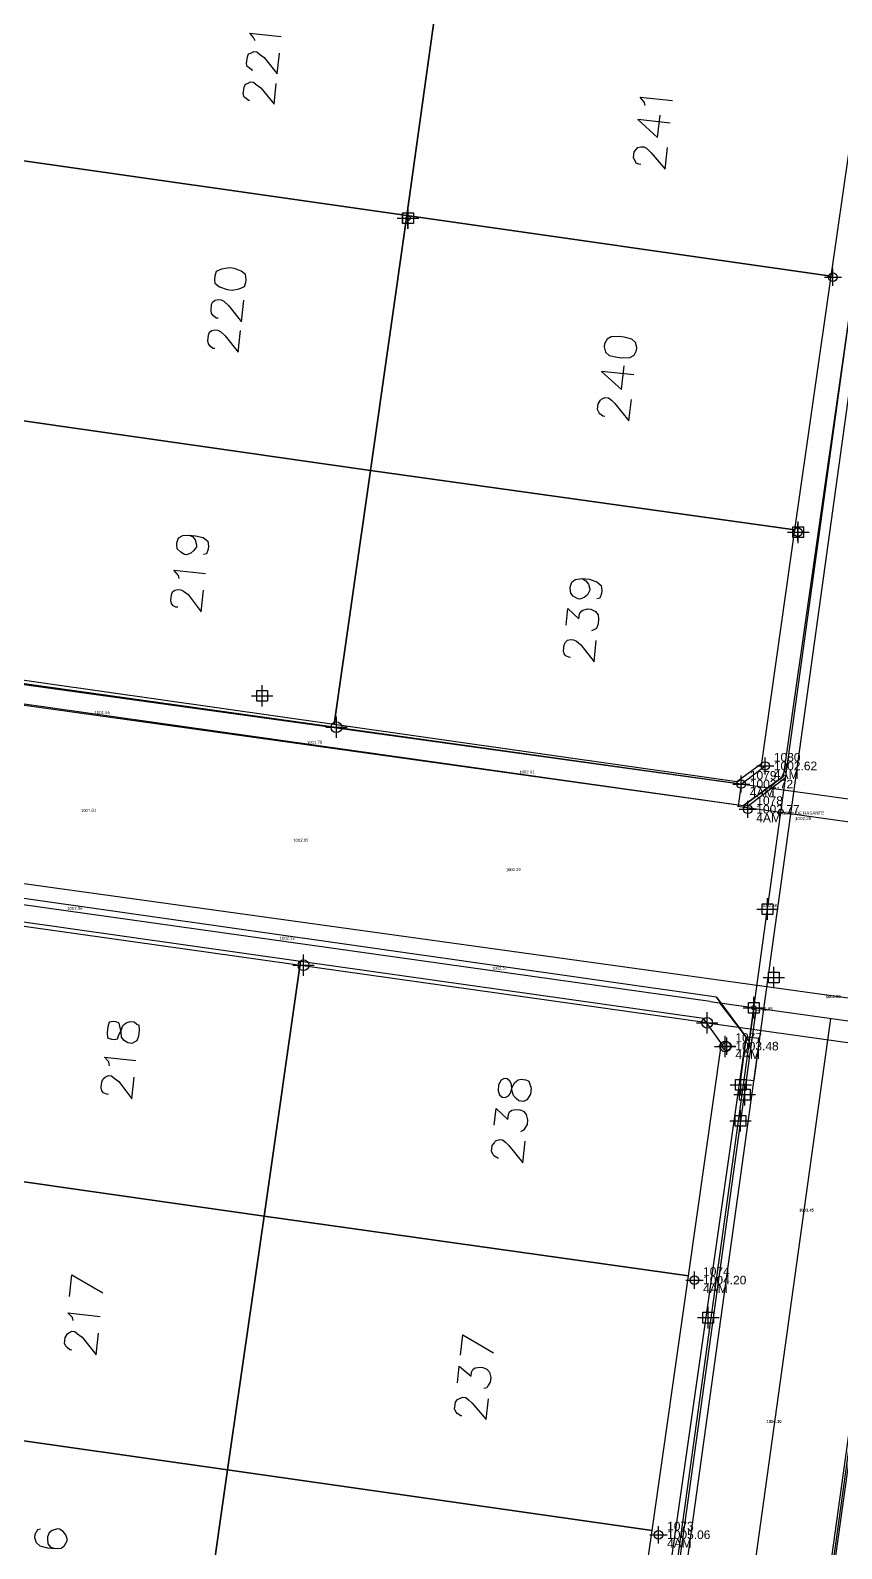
# Model space of a CAD drawing. Header units: metres. Extents: x -977055 to 805873, y -1033982 to 242021.
# Drawn here: x 959.2 to 997.1, y 916.9 to 987.7 of the extents above; entities that cross this region are included whole.
import ezdxf

# ---------------------------------------------------------------- set-up
doc = ezdxf.new("R2010")
doc.units = ezdxf.units.M
doc.header["$PDMODE"] = 32
doc.header["$PDSIZE"] = 1.5
for name, color, linetype in [('12-CONDICIONES EXISTENTES', 2, 'Continuous'), ('5ta avenida', 10, 'Continuous'), ('C-ANNO-MATC-TEXT', 150, 'Continuous'), ('C-ROAD-PROF-TEXT', 11, 'Continuous'), ('V-NODE', 1, 'Continuous')]:
    doc.layers.add(name, color=color, linetype=linetype)
doc.layers.add('PDF2_area escolar', color=7, linetype='Continuous', true_color=0x989898)
doc.layers.add('PDF_Geometry', color=7, linetype='Continuous', true_color=0x797979)
doc.layers.get('PDF2_area escolar').off()
doc.styles.add('CITY2', font='stylu.ttf', dxfattribs={"height": 0.2})
doc.styles.get("Standard").update_dxf_attribs({"font": 'arial.ttf'})
doc.dimstyles.new('COTAS2', dxfattribs={"dimtxt": 0.02, "dimasz": 0.1, "dimexe": 0.15, "dimexo": 0.08, "dimgap": 0.05, "dimtad": 1, "dimzin": 0, "dimdsep": 46, "dimtxsty": 'CITY2', "dimblk": 'ARCHTICK', "dimcen": 1, "dimdle": 0.1, "dimclrd": 1, "dimclre": 1, "dimclrt": 2, "dimadec": 0, "dimazin": 0, "dimtfac": 1, "dimtofl": 0, "dimtmove": 0, "dimatfit": 3, "dimldrblk": 'ARCHTICK', "dimfxl": 0.18, "dimtolj": 1, "dimtzin": 0, "dimarcsym": 0})

# ---------------------------------------------------------------- blocks, each defined once
blk = doc.blocks.new('base')
at = {"layer": 'PDF_Geometry', "lineweight": 25, "extrusion": (-0.000787417, 0.063364, 0.99799), "elevation": 0.026}
for points in [[(-314.355, -197.288), (-299.601, -195.681), (-292.744, -194.188), (-282.663, -192.111), (-274.476, -190.361), (-258.037, -185.154), (-248.029, -180.61), (-240.539, -177.71), (-228.643, -174.042), (-222.733, -172.714), (-217.384, -171.04), (-209.935, -169.248), (-202.16, -164.759), (-196.196, -160.284), (-195.073, -159.817), (-178.095, -157.457), (-154.298, -156.614), (-136.667, -154.611), (-124.436, -153.164), (-118.066, -151.474), (-100.79, -146.646), (-80.955, -140.967), (-73.385, -139.328), (-61.694, -135.822), (-40.504, -131.604), (-37.727, -130.872), (-17.661, -129.441), (1.311, -127.461), (21.092, -124.929), (41.006, -122.83), (47.376, -123.458), (63.592, -123.186), (81.402, -124.312), (85.639, -96.072), (88.705, -66.393), (92.811, -40.781), (97.16, -22.386), (100.596, -1.562), (102.483, 8.32), (109.691, 37.361), (117.528, 76.62), (126.217, 115.638), (131.513, 149.592), (134.682, 173.973), (136.916, 195.591), (139.956, 229.678), (141.558, 250.676), (142.614, 271.37), (143.252, 283.21), (147.066, 312.938), (152.58, 355.631), (153.554, 396.042), (150.869, 418.02), (151.777, 438.639), (150.959, 458.028), (151.777, 438.639), (150.869, 418.02), (153.554, 396.042), (152.58, 355.631), (147.066, 312.938), (143.252, 283.21), (142.614, 271.37), (141.558, 250.676), (139.956, 229.678), (136.916, 195.591), (134.682, 173.973), (131.513, 149.592), (126.217, 115.638), (117.528, 76.62), (109.691, 37.361), (102.483, 8.32), (100.596, -1.562), (97.16, -22.386), (92.811, -40.781), (88.705, -66.393), (85.639, -96.072), (81.402, -124.312), (63.592, -123.186), (47.376, -123.458), (41.006, -122.83), (21.092, -124.929), (1.311, -127.461), (-17.661, -129.441), (-37.727, -130.872), (-40.504, -131.604), (-61.694, -135.822), (-73.385, -139.328), (-80.955, -140.967), (-100.79, -146.646), (-118.066, -151.474), (-124.436, -153.164), (-136.667, -154.611), (-154.298, -156.614), (-178.095, -157.457), (-195.073, -159.817), (-196.196, -160.284), (-202.16, -164.759), (-209.935, -169.248), (-217.384, -171.04), (-222.733, -172.714), (-228.643, -174.042), (-240.539, -177.71), (-248.029, -180.61), (-258.037, -185.154), (-274.476, -190.361), (-282.663, -192.111), (-292.744, -194.188), (-299.601, -195.681), (-314.355, -197.288), (-312.178, -178.446), (-309.146, -157.898), (-306.876, -132.899), (-305.823, -118.002), (-298.643, -78.802), (-291.055, -45.077), (-282.252, -15.116), (-275.645, 10.473), (-270.319, 33.898), (-263.825, 63.164), (-258.15, 86.408), (-284.424, 123.888)], [(-120.33, -7.08), (-121.726, -5.196), (-110.823, 64.902), (-108.945, 66.252), (-70.522, 60.325), (-69.126, 58.441), (-80.029, -11.657), (-81.907, -13.007)], [(-86.623, 30.222), (-86.548, 30.074), (-86.387, 29.869), (-87.849, 30.045)], [(-86.503, 31.599), (-86.457, 31.593), (-86.331, 31.485), (-86.245, 31.429), (-86.216, 31.286), (-86.255, 30.966), (-86.317, 30.834), (-86.414, 30.8), (-86.562, 30.725), (-86.699, 30.741), (-86.825, 30.849), (-87.037, 31.014), (-87.64, 31.782), (-87.756, 30.822)], [(-86.332, 33.016), (-86.287, 33.01), (-86.161, 32.902), (-86.075, 32.846), (-86.045, 32.703), (-86.084, 32.383), (-86.146, 32.251), (-86.243, 32.217), (-86.391, 32.142), (-86.528, 32.158), (-86.655, 32.266), (-86.867, 32.431), (-87.47, 33.199), (-87.585, 32.239)], [(-104.779, 33.476), (-104.75, 33.333), (-104.549, 33.077), (-106.057, 33.259)], [(-105.93, 34.31), (-104.422, 34.129), (-105.34, 34.981), (-105.466, 33.93)], [(-104.54, 36.229), (-104.448, 36.218), (-104.317, 36.156), (-104.282, 36.059), (-104.207, 35.911), (-104.24, 35.637), (-104.348, 35.511), (-104.405, 35.425), (-104.548, 35.396), (-104.685, 35.412), (-104.816, 35.474), (-105.023, 35.685), (-105.672, 36.459), (-105.793, 35.453)], [(-84.739, 43.164), (-84.647, 43.153), (-84.521, 43.045), (-84.441, 42.943), (-84.412, 42.8), (-84.445, 42.526), (-84.507, 42.395), (-84.609, 42.314), (-84.752, 42.285), (-84.889, 42.301), (-85.021, 42.364), (-85.227, 42.574), (-85.83, 43.342), (-85.951, 42.337)], [(-84.568, 44.581), (-84.477, 44.57), (-84.35, 44.462), (-84.27, 44.36), (-84.241, 44.217), (-84.274, 43.943), (-84.336, 43.811), (-84.439, 43.731), (-84.581, 43.702), (-84.718, 43.718), (-84.85, 43.781), (-85.056, 43.991), (-85.659, 44.759), (-85.781, 43.754)], [(-104.098, 46.053), (-102.59, 45.872), (-103.507, 46.724), (-103.64, 45.627)], [(-102.708, 47.972), (-102.616, 47.961), (-102.49, 47.854), (-102.45, 47.802), (-102.375, 47.654), (-102.408, 47.38), (-102.522, 47.208), (-102.573, 47.168), (-102.721, 47.093), (-102.904, 47.115), (-103.03, 47.223), (-103.196, 47.382), (-103.839, 48.202), (-103.961, 47.196)], [(-83.242, 53.278), (-83.419, 53.346), (-83.54, 53.5), (-83.604, 53.739), (-83.593, 53.831), (-83.479, 54.003), (-83.326, 54.123), (-83.132, 54.193), (-83.04, 54.182), (-82.869, 54.068), (-82.702, 53.909), (-82.679, 53.721), (-82.69, 53.629), (-82.763, 53.406), (-82.962, 53.291), (-83.242, 53.278), (-83.562, 53.317), (-83.922, 53.407), (-84.134, 53.571), (-84.152, 53.805), (-84.136, 53.943), (-84.062, 54.166), (-83.92, 54.195)], [(-82.766, 55.308), (-82.736, 55.165), (-82.535, 54.909), (-83.998, 55.085)], [(-101.565, 55.532), (-101.737, 55.646), (-101.858, 55.799), (-101.921, 56.039), (-101.916, 56.085), (-101.797, 56.302), (-101.643, 56.423), (-101.449, 56.492), (-101.358, 56.481), (-101.141, 56.362), (-101.02, 56.209), (-101.002, 55.975), (-101.007, 55.929), (-101.081, 55.706), (-101.234, 55.585), (-101.565, 55.532), (-101.885, 55.571), (-102.24, 55.706), (-102.452, 55.871), (-102.47, 56.105), (-102.453, 56.242), (-102.38, 56.465), (-102.238, 56.494)], [(-82.697, 56.644), (-82.606, 56.633), (-82.474, 56.571), (-82.394, 56.469), (-82.365, 56.326), (-82.398, 56.052), (-82.46, 55.92), (-82.562, 55.84), (-82.705, 55.811), (-82.842, 55.827), (-82.974, 55.889), (-83.186, 56.054), (-83.783, 56.868), (-83.904, 55.862)], [(-100.792, 57.711), (-100.886, 56.934), (-101.385, 57.412), (-101.413, 57.183), (-101.521, 57.057), (-101.572, 57.017), (-101.811, 56.953), (-101.948, 56.97), (-102.166, 57.089), (-102.287, 57.242), (-102.31, 57.431), (-102.283, 57.659), (-102.209, 57.882), (-102.113, 57.917), (-101.964, 57.992)], [(-100.982, 59.218), (-100.891, 59.207), (-100.759, 59.145), (-100.679, 59.042), (-100.649, 58.9), (-100.682, 58.626), (-100.745, 58.494), (-100.847, 58.414), (-100.99, 58.384), (-101.127, 58.401), (-101.258, 58.463), (-101.47, 58.628), (-102.068, 59.442), (-102.189, 58.436)], [(-108.945, 66.252), (-110.823, 64.902)], [(-95.361, 161.299), (-95.875, 161.268), (-108.942, 77.056), (-107.591, 75.178), (-69.128, 69.199), (-67.25, 70.549), (-53.172, 161.224)], [(-107.591, 75.178), (-108.942, 77.056), (-108.659, 79.016), (-109.299, 79.093), (-109.582, 77.133), (-108.942, 77.056)], [(-79.241, 78.022), (-79.217, 77.834), (-79.01, 77.623), (-80.473, 77.8)], [(-79.172, 79.359), (-79.081, 79.348), (-78.949, 79.285), (-78.869, 79.183), (-78.84, 79.04), (-78.873, 78.766), (-78.935, 78.635), (-79.037, 78.554), (-79.186, 78.479), (-79.323, 78.496), (-79.449, 78.604), (-79.661, 78.768), (-80.258, 79.582), (-80.379, 78.577)], [(-97.15, 81.015), (-97.244, 80.238), (-97.783, 80.766), (-97.811, 80.538), (-97.873, 80.406), (-97.975, 80.326), (-98.164, 80.302), (-98.346, 80.324), (-98.524, 80.392), (-98.644, 80.545), (-98.708, 80.785), (-98.681, 81.013), (-98.567, 81.185), (-98.51, 81.271), (-98.362, 81.346)], [(-97.334, 82.567), (-97.289, 82.561), (-97.117, 82.448), (-97.076, 82.397), (-97.002, 82.249), (-97.035, 81.974), (-97.143, 81.848), (-97.199, 81.762), (-97.393, 81.693), (-97.53, 81.71), (-97.656, 81.817), (-97.823, 81.977), (-98.466, 82.796), (-98.587, 81.79)], [(-77.25, 88.772), (-77.371, 87.767), (-78.797, 88.634)], [(-77.392, 89.902), (-77.363, 89.76), (-77.156, 89.549), (-78.665, 89.731)], [(-77.318, 91.284), (-77.227, 91.273), (-77.101, 91.166), (-77.06, 91.114), (-76.986, 90.966), (-77.019, 90.692), (-77.132, 90.52), (-77.183, 90.48), (-77.331, 90.405), (-77.469, 90.422), (-77.595, 90.529), (-77.807, 90.694), (-78.45, 91.514), (-78.571, 90.508)], [(-95.439, 91.752), (-95.555, 90.792), (-96.981, 91.659)], [(-95.285, 93.032), (-95.379, 92.255), (-95.923, 92.738), (-95.945, 92.555), (-96.008, 92.423), (-96.11, 92.343), (-96.344, 92.325), (-96.481, 92.341), (-96.659, 92.409), (-96.779, 92.563), (-96.843, 92.802), (-96.815, 93.031), (-96.702, 93.202), (-96.645, 93.288), (-96.503, 93.318)], [(-95.469, 94.584), (-95.423, 94.579), (-95.252, 94.465), (-95.211, 94.414), (-95.136, 94.266), (-95.175, 93.946), (-95.283, 93.82), (-95.334, 93.78), (-95.528, 93.71), (-95.665, 93.727), (-95.791, 93.835), (-95.958, 93.994), (-96.606, 94.768), (-96.722, 93.808)], [(-75.756, 99.629), (-75.614, 99.658), (-75.495, 99.875), (-75.478, 100.012), (-75.542, 100.252), (-75.709, 100.411), (-76.069, 100.501), (-76.434, 100.545), (-76.714, 100.532), (-76.868, 100.412), (-76.987, 100.194), (-76.998, 100.103), (-76.928, 99.909), (-76.808, 99.755), (-76.636, 99.642), (-76.545, 99.631), (-76.305, 99.695), (-76.151, 99.815), (-76.084, 99.993), (-76.073, 100.084), (-76.091, 100.318), (-76.211, 100.472), (-76.434, 100.545)]]:
    blk.add_lwpolyline(points, dxfattribs=at)
for points in [[(-93.603, 38.482), (-95.401, 26.643), (-75.646, 23.567), (-73.803, 35.401)], [(-113.358, 41.558), (-115.206, 29.678), (-95.401, 26.643), (-93.603, 38.482)], [(-91.755, 50.362), (-93.603, 38.482), (-73.803, 35.401), (-72, 47.287)], [(-111.514, 53.392), (-113.358, 41.558), (-93.603, 38.482), (-91.755, 50.362)], [(-84.588, 41.338), (-84.611, 41.526), (-84.823, 41.691), (-85.178, 41.826), (-85.407, 41.854), (-85.738, 41.801), (-85.983, 41.691), (-86.05, 41.514), (-86.067, 41.377), (-86.049, 41.143), (-85.837, 40.978), (-85.528, 40.848), (-85.299, 40.821), (-84.923, 40.868), (-84.678, 40.978), (-84.604, 41.201)], [(-102.728, 44.729), (-102.791, 44.968), (-102.958, 45.128), (-103.318, 45.217), (-103.546, 45.245), (-103.918, 45.243), (-104.117, 45.128), (-104.236, 44.911), (-104.252, 44.773), (-104.189, 44.534), (-104.022, 44.375), (-103.662, 44.285), (-103.434, 44.257), (-103.062, 44.259), (-102.863, 44.374), (-102.744, 44.592)], [(-89.911, 62.197), (-91.755, 50.362), (-72, 47.287), (-70.273, 58.161), (-71.111, 59.283)], [(-109.833, 64.272), (-111.514, 53.392), (-91.755, 50.362), (-89.911, 62.197), (-108.666, 65.106)], [(-86.359, 85.14), (-88.208, 73.26), (-69.407, 70.346), (-68.286, 71.184), (-66.604, 82.064)], [(-106.119, 88.17), (-107.795, 77.335), (-106.962, 76.168), (-88.208, 73.26), (-86.359, 85.14)], [(-79.148, 76.481), (-79.166, 76.715), (-79.344, 76.783), (-79.481, 76.799), (-79.623, 76.77), (-79.686, 76.638), (-79.816, 76.329), (-79.883, 76.152), (-80.037, 76.031), (-80.231, 75.962), (-80.414, 75.984), (-80.54, 76.092), (-80.626, 76.149), (-80.644, 76.383), (-80.611, 76.657), (-80.538, 76.88), (-80.441, 76.915), (-80.292, 76.99), (-80.11, 76.968), (-79.938, 76.854), (-79.817, 76.7), (-79.799, 76.466), (-79.741, 76.181), (-79.711, 76.039), (-79.58, 75.976), (-79.443, 75.96), (-79.254, 75.983), (-79.181, 76.207)], [(-97.343, 79.415), (-97.412, 79.609), (-97.539, 79.717), (-97.676, 79.733), (-97.824, 79.658), (-97.932, 79.532), (-98.01, 79.263), (-98.129, 79.046), (-98.283, 78.925), (-98.426, 78.896), (-98.654, 78.924), (-98.786, 78.986), (-98.821, 79.083), (-98.884, 79.322), (-98.851, 79.597), (-98.738, 79.768), (-98.681, 79.854), (-98.533, 79.929), (-98.305, 79.902), (-98.178, 79.794), (-98.058, 79.64), (-97.994, 79.4), (-97.981, 79.121), (-97.906, 78.973), (-97.78, 78.865), (-97.643, 78.848), (-97.495, 78.923), (-97.376, 79.141)], [(-84.516, 96.974), (-86.359, 85.14), (-66.604, 82.064), (-64.761, 93.899)], [(-104.27, 100.05), (-106.119, 88.17), (-86.359, 85.14), (-84.516, 96.974)], [(-82.667, 108.854), (-84.516, 96.974), (-64.761, 93.899), (-62.913, 105.779)], [(-102.427, 111.884), (-104.27, 100.05), (-84.516, 96.974), (-82.667, 108.854)]]:
    blk.add_lwpolyline(points, close=True, dxfattribs=at)
blk = doc.blocks.new('*U3053')
at = {"color": 0, "linetype": 'ByBlock', "lineweight": -2, "transparency": 16777216}
for p, q in [((-1, 0), (1, 0)), ((0, -1), (0, 1))]:
    blk.add_line(p, q, dxfattribs=at)
blk.add_circle((0, 0), 0.5, dxfattribs=at)
blk = doc.blocks.new('*U3143', base_point=(973.521, 955.245, 1002.46))
at = {"layer": 'V-NODE', "color": 90, "lineweight": -2, "xscale": 0.5, "yscale": 0.5, "zscale": 0.5}
blk.add_blockref('*U3053', (973.521, 955.245, 1002.46), dxfattribs=at)
blk = doc.blocks.new('*U3146', base_point=(971.983, 944.147, 1003.073))
at = {"layer": 'V-NODE', "color": 90, "lineweight": -2, "xscale": 0.5, "yscale": 0.5, "zscale": 0.5}
blk.add_blockref('*U3053', (971.983, 944.147, 1003.073), dxfattribs=at)
blk = doc.blocks.new('*U3149', base_point=(991.654, 940.36, 1003.484))
at = {"layer": 'V-NODE', "color": 90, "lineweight": -2, "xscale": 0.5, "yscale": 0.5, "zscale": 0.5}
blk.add_blockref('*U3053', (991.654, 940.36, 1003.484), dxfattribs=at)
blk = doc.blocks.new('*U3152', base_point=(990.813, 941.465, 1003.431))
at = {"layer": 'V-NODE', "color": 90, "lineweight": -2, "xscale": 0.5, "yscale": 0.5, "zscale": 0.5}
blk.add_blockref('*U3053', (990.813, 941.465, 1003.431), dxfattribs=at)
blk = doc.blocks.new('*U4082')
at = {"color": 0, "linetype": 'ByBlock', "lineweight": -2, "transparency": 16777216}
for p, q in [((-1, 0), (1, 0)), ((0, -1), (0, 1))]:
    blk.add_line(p, q, dxfattribs=at)
blk.add_lwpolyline([(-0.5, -0.5), (-0.5, 0.5), (0.5, 0.5), (0.5, -0.5)], close=True, dxfattribs=at)
blk = doc.blocks.new('*U4378')
at = {"color": 0, "linetype": 'ByBlock', "lineweight": -2, "transparency": 16777216}
for p, q in [((-1, 0), (1, 0)), ((0, -1), (0, 1))]:
    blk.add_line(p, q, dxfattribs=at)
blk.add_circle((0, 0), 0.5, dxfattribs=at)
blk = doc.blocks.new('*U4456', base_point=(976.867, 978.986, 1001.021))
at = {"layer": 'V-NODE', "lineweight": -2, "xscale": 0.2, "yscale": 0.2, "zscale": 0.2}
blk.add_blockref('*U4378', (976.867, 978.986, 1001.021), dxfattribs=at)
blk = doc.blocks.new('_ArchTick')
at = {"color": 0, "linetype": 'ByBlock', "const_width": 0.15}
blk.add_lwpolyline([(-0.5, -0.5), (0.5, 0.5)], dxfattribs=at)
blk = doc.blocks.new('*D5456')
at = {"color": 1, "linetype": 'Continuous', "lineweight": -2, "transparency": 16777216}
for p, q in [((823.034, 976.089), (1046.132, 945.156)), ((821.77, 966.976), (1044.869, 936.043))]:
    blk.add_line(p, q, dxfattribs=at)
at = {"color": 1, "lineweight": -2, "transparency": 16777216}
blk.add_line((1045.997, 945.276), (1044.706, 935.965), dxfattribs=at)
at = {"layer": 'Defpoints', "color": 0, "transparency": 16777216}
for p in [(822.955, 976.1, 1001.655), (821.691, 966.987, 1001.655), (1044.72, 936.064)]:
    blk.add_point(p, dxfattribs=at)
at = {"color": 1, "lineweight": -2, "transparency": 16777216, "xscale": 0.1, "yscale": 0.1, "zscale": 0.1}
for p, rotation in [((1045.984, 945.177), 82.1062066754318), ((1044.72, 936.064), 262.1062066754318)]:
    blk.add_blockref('_ArchTick', p, dxfattribs=dict(at, rotation=rotation))
at = {"color": 2, "transparency": 16777216, "insert": (1045.199, 940.642), "char_height": 0.2, "attachment_point": 5, "rotation": 82.10621, "style": 'CITY2'}
blk.add_mtext('\\A1;9.20', dxfattribs=at)

msp = doc.modelspace()

# ---------------------------------------------------------------- linework, layer by layer
at = {"color": 1, "elevation": 2006.05387}
msp.add_lwpolyline([(988.70081, 858.6933), (1028.93284, 1145.88834), (1021.4813, 1144.57148), (981.77572, 857.94163), (988.70081, 858.6933)], dxfattribs=at)
at = {"layer": '12-CONDICIONES EXISTENTES', "color": 1}
for points, elevation in [([(994.52229, 953.30755), (1004.25949, 1023.62549), (1006.75019, 1041.33554), (1020.87063, 1142.90279)], 2001.659), ([(992.401, 952.597), (943.63, 959.409)], 2001.763), ([(992.26254, 951.60663), (943.49167, 958.41861)], 2001.763), ([(992.401, 952.597), (993.521, 953.44)], 2001.763), ([(992.67208, 951.54943), (994.46594, 952.89962)], 2001.763), ([(992.71581, 940.23148), (994.52214, 953.30643)], 2002.5505), ([(992.401, 952.597), (992.25636, 951.56241)], 2001.763), ([(992.22528, 951.56676), (1041.00028, 944.74776)], 1003.431), ([(990.95192, 942.4553), (942.21039, 949.31624)], 1003.431), ([(990.813, 941.465), (942.071, 948.326)], 1003.431), ([(990.95146, 942.45537), (1040.13744, 935.57891)], 1003.431), ([(991.3932, 942.39316), (992.76771, 940.60718)], 2001.763), ([(981.25103, 857.38873), (993.00635, 942.16402)], 2010.087), ([(981.35008, 857.375), (993.10541, 942.15028)], 2010.087), ([(984.81691, 856.89427), (996.57224, 941.66955)], 2010.087), ([(987.35291, 848.97269), (1000.13812, 941.17509)], 2010.087), ([(988.28374, 856.41355), (1000.03906, 941.18883)], 2010.087), ([(990.813, 941.465), (1039.588, 934.646)], 1003.431)]:
    msp.add_lwpolyline(points, dxfattribs=dict(at, elevation=elevation))
for centre in [(994.24898, 951.32918, 2001.763), (992.98409, 942.16925, 1003.431)]:
    msp.add_circle(centre, 0.1, dxfattribs=at)
at = {"layer": '5ta avenida', "color": 0, "linetype": 'ByBlock', "lineweight": -2, "transparency": 16777216}
for p, q in [((996.275, 976.228, 2000.367), (997.075, 976.228, 2000.367)), ((996.675, 975.828, 2000.367), (996.675, 976.628, 2000.367)), ((994.642, 964.342, 2000.958), (995.442, 964.342, 2000.958)), ((995.042, 963.942, 2000.958), (995.042, 964.742, 2000.958)), ((993.521, 953.04, 2001.659), (993.521, 953.84, 2001.659)), ((992.401, 952.197, 2001.763), (992.401, 952.997, 2001.763)), ((993.121, 953.44, 2001.659), (993.921, 953.44, 2001.659)), ((992.001, 952.597, 2001.763), (992.801, 952.597, 2001.763)), ((992.702, 951.018, 2001.807), (992.702, 951.818, 2001.807)), ((992.302, 951.418, 2001.807), (993.102, 951.418, 2001.807)), ((991.326, 940.374, 2002.514), (992.126, 940.374, 2002.514)), ((991.726, 939.974, 2002.514), (991.726, 940.774, 2002.514)), ((990.219, 929.064, 2003.234), (990.219, 929.864, 2003.234)), ((989.819, 929.464, 2003.234), (990.619, 929.464, 2003.234)), ((988.142, 917.592, 2004.095), (988.942, 917.592, 2004.095)), ((988.542, 917.192, 2004.095), (988.542, 917.992, 2004.095))]:
    msp.add_line(p, q, dxfattribs=at)
for centre in [(996.675, 976.228, 2000.367), (995.042, 964.342, 2000.958), (993.521, 953.44, 2001.659), (992.401, 952.597, 2001.763), (992.702, 951.418, 2001.807), (991.726, 940.374, 2002.514), (990.219, 929.464, 2003.234), (988.542, 917.592, 2004.095)]:
    msp.add_circle(centre, 0.2, dxfattribs=at)

# ---------------------------------------------------------------- block references
at = {"layer": 'C-ANNO-MATC-TEXT', "lineweight": -2, "xscale": 0.5, "yscale": 0.5, "zscale": 0.5}
for p in [(976.859, 978.984, 1001.019), (976.866, 978.988, 1001.03), (976.867, 978.986, 1001.019), (995.058, 964.339, 1001.935), (995.06, 964.336, 1001.932), (970.057, 956.715, 1002.353), (993.619, 946.769, 1002.578), (993.619, 946.769, 1002.578), (993.923, 943.572, 1001.115), (992.984, 942.169, 1002.878), (992.382, 938.574, 1003.271), (992.561, 938.115, 1003.391), (992.361, 936.898, 1003.43), (990.863, 927.717, 1003.972), (990.863, 927.717, 1003.972)]:
    msp.add_blockref('*U4082', p, dxfattribs=at)
at = {"layer": 'PDF2_area escolar'}
msp.add_blockref('base', (882.736, 1016.336, 999.038), dxfattribs=at)
at = {"layer": 'V-NODE'}
for name, p in [('*U4456', (976.867, 978.986, 1001.019)), ('*U3143', (973.521, 955.245, 1002.46)), ('*U3146', (971.983, 944.147, 1003.073)), ('*U3152', (990.813, 941.465, 1003.431)), ('*U3149', (991.654, 940.36, 1003.484))]:
    msp.add_blockref(name, p, dxfattribs=at)

# ---------------------------------------------------------------- texts
at = {"layer": '5ta avenida', "linetype": 'ByBlock', "char_height": 0.4}
for s, insert, attachment_point in [('{\\C2;1080}', (993.921, 953.64, 2001.659), 7), ('{\\C2;1002.62}', (993.921, 953.44, 2001.659), 4), ('{\\C2;1079}', (992.801, 952.797, 2001.763), 7), ('{\\C2;4AM}', (993.921, 953.24, 2001.659), 1), ('{\\C2;4AM}', (992.801, 952.397, 2001.763), 1), ('{\\C2;1002.72}', (992.801, 952.597, 2001.763), 4), ('{\\C2;1078}', (993.102, 951.618, 2001.807), 7), ('{\\C2;1002.77}', (993.102, 951.418, 2001.807), 4), ('{\\C2;4AM}', (993.102, 951.218, 2001.807), 1), ('{\\C2;1077}', (992.126, 940.574, 2002.514), 7), ('{\\C2;4AM}', (992.126, 940.174, 2002.514), 1), ('{\\C2;1003.48}', (992.126, 940.374, 2002.514), 4), ('{\\C2;1074}', (990.619, 929.664, 2003.234), 7), ('{\\C2;1004.20}', (990.619, 929.464, 2003.234), 4), ('{\\C2;4AM}', (990.619, 929.264, 2003.234), 1), ('{\\C2;1073}', (988.942, 917.792, 2004.095), 7), ('{\\C2;1005.06}', (988.942, 917.592, 2004.095), 4), ('{\\C2;4AM}', (988.942, 917.392, 2004.095), 1)]:
    msp.add_mtext(s, dxfattribs=dict(at, insert=insert, attachment_point=attachment_point))
at = {"layer": 'C-ROAD-PROF-TEXT', "color": 11, "linetype": 'Continuous', "lineweight": -3, "char_height": 0.15, "attachment_point": 8, "rotation": 0.5711077}
for s, insert in [('{\\fCalibri|b0|i0|c0|p34;\\H0.91667x;\\C256;1001.56}', (962.59585, 955.85594, 2012.86624)), ('{\\fCalibri|b0|i0|c0|p34;\\H0.91667x;\\C256;1001.78}', (972.49971, 954.47264, 2012.86624)), ('{\\fCalibri|b0|i0|c0|p34;\\H0.91667x;\\C256;1002.01}', (982.40358, 953.08934, 2012.86624)), ('{\\fCalibri|b0|i0|c0|p34;\\H0.91667x;\\C256;1001.81}', (961.95958, 951.3005, 2012.86624)), ('{\\C2;COTA DE RASANTE \\P1002,28}', (995.28664, 950.88799, 2001.807)), ('{\\fCalibri|b0|i0|c0|p34;\\H0.91667x;\\C256;1002.05}', (971.86201, 949.90696, 2012.86624)), ('{\\fCalibri|b0|i0|c0|p34;\\H0.91667x;\\C256;1002.29}', (981.7673, 948.53389, 2012.86624)), ('{\\fCalibri|b0|i0|c0|p34;\\H0.91667x;\\C256;1002.06}', (961.32147, 946.73191, 2012.86624)), ('{\\fCalibri|b0|i0|c0|p34;\\H0.91667x;\\C256;1002.58}', (993.71221, 946.8616, 4015.41674)), ('{\\fCalibri|b0|i0|c0|p34;\\H0.91667x;\\C256;1002.32}', (971.22385, 945.33803, 2012.86624)), ('{\\fCalibri|b0|i0|c0|p34;\\H0.91667x;\\C256;1002.57}', (981.12624, 943.94416, 2012.86624)), ('{\\fCalibri|b1|i0|c0|p34;\\H0.91667x;\\C256;1002.80}', (996.68758, 942.61421, 3004.296)), ('{\\C2;1002,88}', (993.489, 942.00951, 2002.5505)), ('{\\fCalibri|b1|i0|c0|p34;\\H0.91667x;\\C256;1003.45}', (995.44181, 932.6621, 3004.296)), ('{\\fCalibri|b1|i0|c0|p34;\\H0.91667x;\\C256;1004.10}', (993.92972, 922.80526, 3004.296))]:
    msp.add_mtext(s, dxfattribs=dict(at, insert=insert))

# ---------------------------------------------------------------- dimensions: what is measured, and where the dimension line sits
at = {"color": 1}
dim = msp.add_aligned_dim(p1=(822.9546, 976.09999, 1001.655), p2=(821.6911, 966.98717, 1001.655), distance=225.16254, dimstyle='COTAS2', dxfattribs=at)
dim.commit()
dim.dimension.update_dxf_attribs({"geometry": '*D5456', "text_midpoint": (1045.19926, 940.64153)})

doc.saveas('drawing.dxf')
